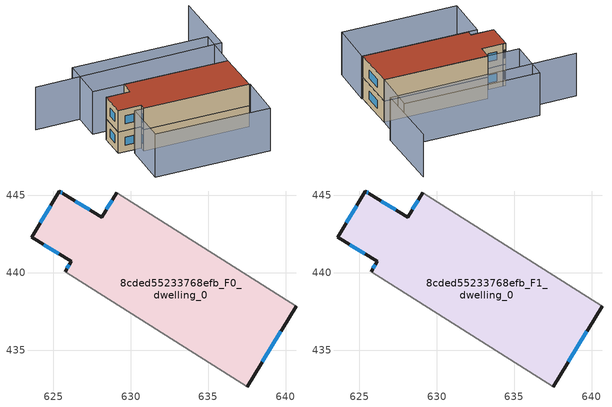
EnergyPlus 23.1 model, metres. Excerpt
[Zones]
8cded55233768efb_F0_dwelling_0
 floor ground (EU_floor_Construction): 640.68,437.84 637.51,432.63 625.75,440.07 626.15,440.73 623.58,442.29 625.38,445.26 625.64,445.1 628.12,443.59 629.08,445.17 z0
 wall outside (EU_wall_Construction): 629.08,445.17 628.12,443.59 625.64,445.1 625.38,445.26 623.58,442.29 626.15,440.73 625.75,440.07 / 637.51,432.63 640.68,437.84 z0:3
 wall adiabatic (EU_wall_Construction): 640.68,437.84 629.08,445.17 / 625.75,440.07 637.51,432.63 z0:3
 window (EU_Window_Construction): 628.78,444.68 628.42,444.08 / 638.5,434.25 639.69,436.22 / 626.02,440.52 625.87,440.27 / 624.38,441.8 625.35,441.21 / 624.82,444.33 624.14,443.21 / 625.56,445.15 625.47,445.21 / 627.35,444.06 626.42,444.63 z0.93:2.07
8cded55233768efb_F1_dwelling_0
 floor to 8cded55233768efb_F0_dwelling_0 (EU_floor_Construction): 640.68,437.84 637.51,432.63 625.75,440.07 626.15,440.73 623.58,442.29 625.38,445.26 625.64,445.1 628.12,443.59 629.08,445.17 z3
 wall outside (EU_wall_Construction): 629.08,445.17 628.12,443.59 625.64,445.1 625.38,445.26 623.58,442.29 626.15,440.73 625.75,440.07 / 637.51,432.63 640.68,437.84 z3:6
 wall adiabatic (EU_wall_Construction): 640.68,437.84 629.08,445.17 / 625.75,440.07 637.51,432.63 z3:6
 window (EU_Window_Construction): 628.78,444.68 628.42,444.08 / 638.5,434.25 639.69,436.22 / 626.02,440.52 625.87,440.27 / 624.38,441.8 625.35,441.21 / 624.82,444.33 624.14,443.21 / 625.56,445.15 625.47,445.21 / 627.35,444.06 626.42,444.63 z3.93:5.07
 roof outside (EU_roof_Construction): 637.51,432.63 640.68,437.84 629.08,445.17 628.12,443.59 625.64,445.1 625.38,445.26 623.58,442.29 626.15,440.73 625.75,440.07 z6
shading: 648.6,448.86 643.72,440.82 / 643.72,440.82 622.58,453.66 / 624.75,440.7 637.6,432.57 / 637.6,432.57 634.35,427.42 / 634.35,427.42 621.49,435.55 / 621.49,435.55 624.75,440.7 / 628.83,452.54 643.93,442.99 / 643.93,442.99 640.68,437.84 / 640.68,437.84 625.58,447.39 / 625.58,447.39 628.83,452.54 z0:6
[Building]
EU S2 Campaign: North Axis=0; Terrain=City; Solar Distribution=FullExterior
[Site:Location]
Montreal-Trudeau.Intl.AP: Latitude=45.4667; Longitude=-73.75; Time Zone=-5; Elevation=36
[SizingPeriod:WeatherFileDays]
AnnualSizingPeriod: Begin Month=1; Begin Day of Month=1; End Month=12; End Day of Month=31; Day of Week for Start Day=Monday; Use Weather File Daylight Saving Period=No; Use Weather File Rain and Snow Indicators=No
[MATERIAL]
EU_InternalMass_Material: Roughness=MediumRough; Thickness=0.1; Conductivity=1; Density=1800; Specific Heat=900; Thermal Absorptance=0.9; Solar Absorptance=0.7; Visible Absorptance=0.7
[MATERIAL:NOMASS] Roughness=MediumRough; Thermal Absorptance=0.9; Solar Absorptance=0.7; Visible Absorptance=0.7
Name | Thermal Resistance
EU_wall_NoMass; EU_floor_NoMass | 1.36485
EU_roof_NoMass | 2.55992
[WINDOWMATERIAL:SIMPLEGLAZINGSYSTEM]
EU_Window_SimpleGlazing: UFactor=3.92339; Solar Heat Gain Coefficient=0.8; Visible Transmittance=0.8
[CONSTRUCTION]
EU_wall_Construction: EU_wall_NoMass
EU_roof_Construction: EU_roof_NoMass
EU_floor_Construction: EU_floor_NoMass
EU_Window_Construction: EU_Window_SimpleGlazing
EU_InternalMass_Construction: EU_InternalMass_Material
[ZONE] Type=1; Multiplier=1; Ceiling Height=autocalculate; Volume=284.747; Floor Area=autocalculate; Part of Total Floor Area=Yes
8cded55233768efb_F0_dwelling_0; 8cded55233768efb_F1_dwelling_0
[INTERNALMASS] Construction=EU_InternalMass_Construction; Surface Area=94.916
Name | Zone or ZoneList
8cded55233768efb_F0_dwelling_0_EU_InternalMass | 8cded55233768efb_F0_dwelling_0
8cded55233768efb_F1_dwelling_0_EU_InternalMass | 8cded55233768efb_F1_dwelling_0
[OTHEREQUIPMENT] Fuel Type=Electricity; Design Level Calculation Method=Watts/Area; Power per Zone Floor Area=1; Fraction Latent=0; Fraction Radiant=0; Fraction Lost=0; Carbon Dioxide Generation Rate=0; EndUse Subcategory=EU_Step8_InternalGains
Name | Zone or ZoneList or Space or SpaceList | Schedule
EU_Step8_InternalGain_8cded55233768efb_F0_dwelling_0_f000 | 8cded55233768efb_F0_dwelling_0 | EU_Step8_GainSchedule_8cded55233768efb_F0_dwelling_0_f000
EU_Step8_InternalGain_8cded55233768efb_F1_dwelling_0_f000 | 8cded55233768efb_F1_dwelling_0 | EU_Step8_GainSchedule_8cded55233768efb_F1_dwelling_0_f000
[ZONEVENTILATION:DESIGNFLOWRATE] Schedule=EU_AlwaysOn; Design Flow Rate Calculation Method=AirChanges/Hour; Air Changes per Hour=0.860309; Ventilation Type=Natural; Fan Pressure Rise=0; Fan Total Efficiency=1; Constant Term Coefficient=1; Temperature Term Coefficient=0; Velocity Term Coefficient=0; Velocity Squared Term Coefficient=0; Minimum Indoor Temperature=-100; Maximum Indoor Temperature=100; Delta Temperature=-100; Minimum Outdoor Temperature=-100; Maximum Outdoor Temperature=100; Maximum Wind Speed=40
Name | Zone or ZoneList or Space or SpaceList
EU_ConstantAir_8cded55233768efb_F0_dwelling_0 | 8cded55233768efb_F0_dwelling_0
EU_ConstantAir_8cded55233768efb_F1_dwelling_0 | 8cded55233768efb_F1_dwelling_0
[HVACTEMPLATE:THERMOSTAT] Constant Heating Setpoint=20; Constant Cooling Setpoint=50
EU_HeatOnly_8cded55233768efb_F0_dwelling_0; EU_HeatOnly_8cded55233768efb_F1_dwelling_0
[HVACTEMPLATE:ZONE:IDEALLOADSAIRSYSTEM] System Availability Schedule=EU_AlwaysOn; Maximum Heating Supply Air Temperature=50; Minimum Cooling Supply Air Temperature=13; Maximum Heating Supply Air Humidity Ratio=0.0156; Minimum Cooling Supply Air Humidity Ratio=0.0077; Heating Limit=NoLimit; Cooling Limit=NoLimit; Heating Availability Schedule=EU_AlwaysOn; Cooling Availability Schedule=EU_CoolingOff; Dehumidification Control Type=ConstantSensibleHeatRatio; Cooling Sensible Heat Ratio=0.7; Dehumidification Setpoint=60; Humidification Control Type=None; Humidification Setpoint=30; Outdoor Air Method=None; Outdoor Air Flow Rate per Person=0.00944; Outdoor Air Flow Rate per Zone Floor Area=0; Outdoor Air Flow Rate per Zone=0; Demand Controlled Ventilation Type=None; Outdoor Air Economizer Type=NoEconomizer; Heat Recovery Type=None; Sensible Heat Recovery Effectiveness=0.7; Latent Heat Recovery Effectiveness=0.65
Name | Template Thermostat
8cded55233768efb_F0_dwelling_0 | EU_HeatOnly_8cded55233768efb_F0_dwelling_0
8cded55233768efb_F1_dwelling_0 | EU_HeatOnly_8cded55233768efb_F1_dwelling_0
[SIZING:ZONE] Zone Cooling Design Supply Air Temperature Input Method=SupplyAirTemperature; Zone Cooling Design Supply Air Temperature=13; Zone Heating Design Supply Air Temperature Input Method=SupplyAirTemperature; Zone Heating Design Supply Air Temperature=50; Zone Cooling Design Supply Air Humidity Ratio=0.008; Zone Heating Design Supply Air Humidity Ratio=0.008; Cooling Design Air Flow Method=DesignDay; Cooling Design Air Flow Rate=0; Cooling Minimum Air Flow per Zone Floor Area=0.000762; Cooling Minimum Air Flow=0; Cooling Minimum Air Flow Fraction=0.2; Heating Design Air Flow Method=DesignDay; Heating Design Air Flow Rate=0; Heating Maximum Air Flow per Zone Floor Area=0.002032; Heating Maximum Air Flow=0.141576; Heating Maximum Air Flow Fraction=0.3; Account for Dedicated Outdoor Air System=No; Dedicated Outdoor Air System Control Strategy=NeutralSupplyAir; Dedicated Outdoor Air Low Setpoint Temperature for Design=autosize; Dedicated Outdoor Air High Setpoint Temperature for Design=autosize; Zone Load Sizing Method=Sensible Load Only No Latent Load; Zone Latent Cooling Design Supply Air Humidity Ratio Input Method=HumidityRatioDifference; Zone Cooling Design Supply Air Humidity Ratio Difference=0.005; Zone Latent Heating Design Supply Air Humidity Ratio Input Method=HumidityRatioDifference; Zone Humidification Design Supply Air Humidity Ratio Difference=0.005
8cded55233768efb_F0_dwelling_0; 8cded55233768efb_F1_dwelling_0
[SCHEDULE:CONSTANT]
Name | Hourly Value
EU_AlwaysOn | 1
EU_CoolingOff | 0
[SCHEDULE:FILE] Column Number=1; Rows to Skip at Top=0; Number of Hours of Data=8760; Column Separator=Comma; Interpolate to Timestep=No; Minutes per Item=60; Adjust Schedule for Daylight Savings=Yes
Name | File
EU_Step8_GainSchedule_8cded55233768efb_F0_dwelling_0_f000 | ../../schedules/8cded55233768efb/8cded55233768efb_F0_dwelling_0_f000_gain.csv
EU_Step8_GainSchedule_8cded55233768efb_F1_dwelling_0_f000 | ../../schedules/8cded55233768efb/8cded55233768efb_F1_dwelling_0_f000_gain.csv
